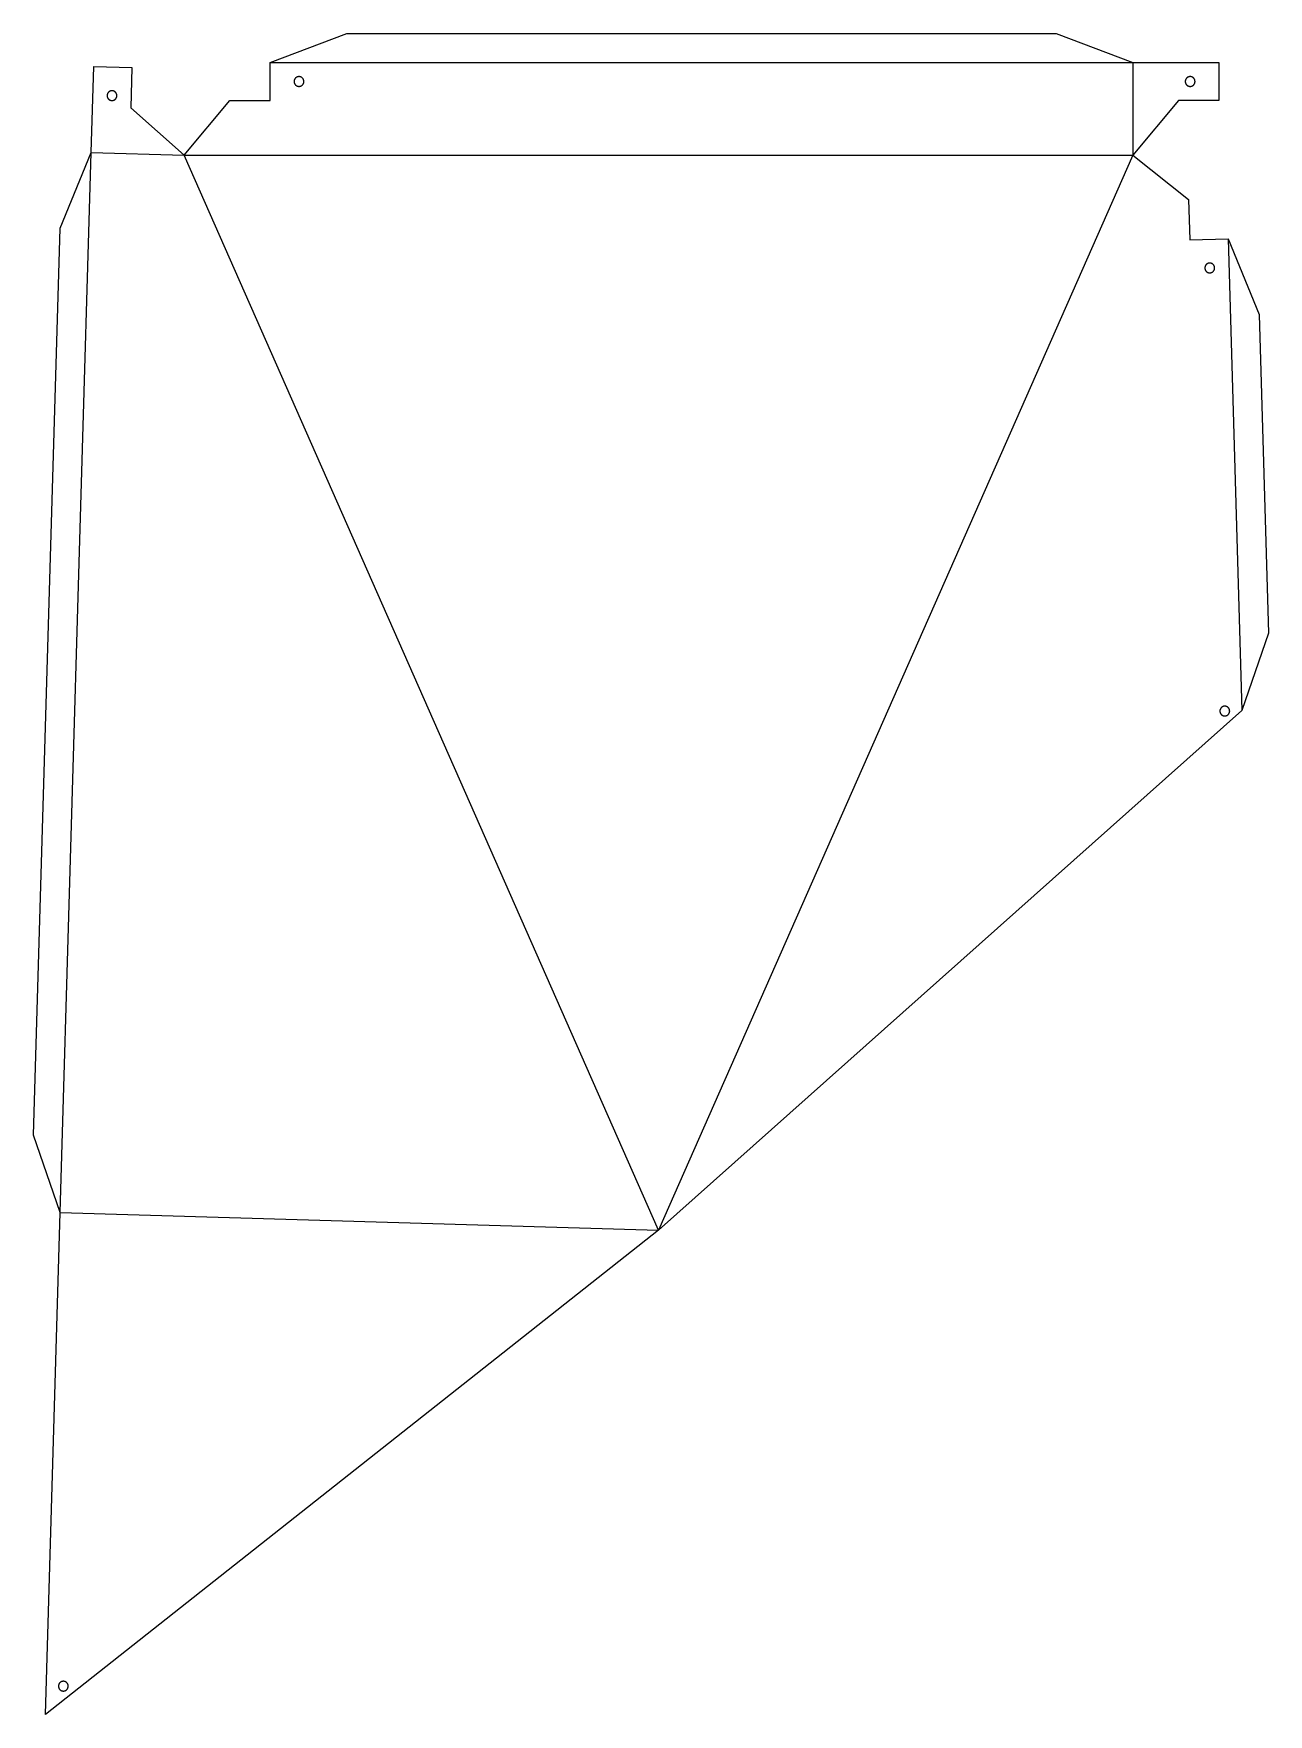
# Model space of a CAD drawing. Header units: millimetres. Extents: x -11260 to -5174, y 1000 to 2067.
# Drawn here: x -11260 to -10616, y 1005 to 1882 of the extents above; entities that cross this region are included whole.
import ezdxf

# ---------------------------------------------------------------- set-up
doc = ezdxf.new("R2010")
doc.units = ezdxf.units.MM
for name, color, linetype, true_color in [('Bohrloch', 140, 'Continuous', 0x2fdcfa), ('Kontur', 160, 'Continuous', 0x0026ff), ('V_Nut 135', 72, 'Continuous', 0x50db2a)]:
    doc.layers.add(name, color=color, linetype=linetype, true_color=true_color)

msp = doc.modelspace()

# ---------------------------------------------------------------- linework, layer by layer
at = {"layer": 'Bohrloch'}
for points in [[(-11216.96, 1849.72), (-11216.97, 1849.81), (-11216.97, 1849.9), (-11216.98, 1849.99), (-11216.99, 1850.08), (-11217, 1850.16), (-11217.02, 1850.25), (-11217.04, 1850.34), (-11217.06, 1850.42), (-11217.09, 1850.51), (-11217.12, 1850.59), (-11217.15, 1850.67), (-11217.18, 1850.75), (-11217.22, 1850.84), (-11217.26, 1850.91), (-11217.3, 1850.99), (-11217.35, 1851.07), (-11217.4, 1851.14), (-11217.45, 1851.21), (-11217.5, 1851.29), (-11217.56, 1851.35), (-11217.61, 1851.42), (-11217.67, 1851.49), (-11217.74, 1851.55), (-11217.8, 1851.61), (-11217.87, 1851.67), (-11217.93, 1851.72), (-11218.01, 1851.78), (-11218.08, 1851.83), (-11218.15, 1851.88), (-11218.23, 1851.92), (-11218.3, 1851.97), (-11218.38, 1852.01), (-11218.46, 1852.05), (-11218.54, 1852.08), (-11218.63, 1852.11), (-11218.71, 1852.14), (-11218.79, 1852.17), (-11218.88, 1852.19), (-11218.97, 1852.21), (-11219.05, 1852.23), (-11219.14, 1852.25), (-11219.23, 1852.26), (-11219.32, 1852.27), (-11219.4, 1852.27), (-11219.49, 1852.27), (-11219.58, 1852.27), (-11219.67, 1852.27), (-11219.76, 1852.26), (-11219.85, 1852.25), (-11219.93, 1852.24), (-11220.02, 1852.22), (-11220.11, 1852.2), (-11220.19, 1852.18), (-11220.28, 1852.16), (-11220.36, 1852.13), (-11220.44, 1852.1), (-11220.53, 1852.06), (-11220.61, 1852.03), (-11220.69, 1851.99), (-11220.76, 1851.95), (-11220.84, 1851.9), (-11220.92, 1851.85), (-11220.99, 1851.8), (-11221.06, 1851.75), (-11221.13, 1851.7), (-11221.2, 1851.64), (-11221.26, 1851.58), (-11221.33, 1851.52), (-11221.39, 1851.45), (-11221.45, 1851.39), (-11221.5, 1851.32), (-11221.56, 1851.25), (-11221.61, 1851.18), (-11221.66, 1851.11), (-11221.7, 1851.03), (-11221.75, 1850.95), (-11221.79, 1850.87), (-11221.83, 1850.8), (-11221.86, 1850.71), (-11221.9, 1850.63), (-11221.93, 1850.55), (-11221.95, 1850.46), (-11221.98, 1850.38), (-11222, 1850.29), (-11222.02, 1850.21), (-11222.03, 1850.12), (-11222.05, 1850.03), (-11222.06, 1849.94), (-11222.06, 1849.86), (-11222.06, 1849.77), (-11222.06, 1849.68), (-11222.06, 1849.59), (-11222.06, 1849.5), (-11222.05, 1849.41), (-11222.03, 1849.33), (-11222.02, 1849.24), (-11222, 1849.15), (-11221.98, 1849.07), (-11221.95, 1848.98), (-11221.93, 1848.9), (-11221.9, 1848.81), (-11221.86, 1848.73), (-11221.83, 1848.65), (-11221.79, 1848.57), (-11221.75, 1848.49), (-11221.7, 1848.42), (-11221.66, 1848.34), (-11221.61, 1848.27), (-11221.56, 1848.2), (-11221.5, 1848.13), (-11221.45, 1848.06), (-11221.39, 1847.99), (-11221.33, 1847.93), (-11221.26, 1847.87), (-11221.2, 1847.81), (-11221.13, 1847.75), (-11221.06, 1847.69), (-11220.99, 1847.64), (-11220.92, 1847.59), (-11220.84, 1847.54), (-11220.76, 1847.5), (-11220.69, 1847.46), (-11220.61, 1847.42), (-11220.53, 1847.38), (-11220.44, 1847.35), (-11220.36, 1847.32), (-11220.28, 1847.29), (-11220.19, 1847.26), (-11220.11, 1847.24), (-11220.02, 1847.22), (-11219.93, 1847.21), (-11219.85, 1847.19), (-11219.76, 1847.18), (-11219.67, 1847.18), (-11219.58, 1847.17), (-11219.49, 1847.17), (-11219.4, 1847.18), (-11219.32, 1847.18), (-11219.23, 1847.19), (-11219.14, 1847.2), (-11219.05, 1847.22), (-11218.97, 1847.23), (-11218.88, 1847.25), (-11218.79, 1847.28), (-11218.71, 1847.3), (-11218.63, 1847.33), (-11218.54, 1847.37), (-11218.46, 1847.4), (-11218.38, 1847.44), (-11218.3, 1847.48), (-11218.23, 1847.52), (-11218.15, 1847.57), (-11218.08, 1847.62), (-11218.01, 1847.67), (-11217.93, 1847.72), (-11217.87, 1847.78), (-11217.8, 1847.84), (-11217.74, 1847.9), (-11217.67, 1847.96), (-11217.61, 1848.02), (-11217.56, 1848.09), (-11217.5, 1848.16), (-11217.45, 1848.23), (-11217.4, 1848.3), (-11217.35, 1848.38), (-11217.3, 1848.45), (-11217.26, 1848.53), (-11217.22, 1848.61), (-11217.18, 1848.69), (-11217.15, 1848.77), (-11217.12, 1848.86), (-11217.09, 1848.94), (-11217.06, 1849.02), (-11217.04, 1849.11), (-11217.02, 1849.2), (-11217, 1849.28), (-11216.99, 1849.37), (-11216.98, 1849.46), (-11216.97, 1849.55), (-11216.97, 1849.63)], [(-11119.36, 1857.11), (-11119.36, 1857.2), (-11119.37, 1857.29), (-11119.37, 1857.37), (-11119.38, 1857.46), (-11119.4, 1857.55), (-11119.42, 1857.64), (-11119.44, 1857.72), (-11119.46, 1857.81), (-11119.48, 1857.89), (-11119.51, 1857.98), (-11119.54, 1858.06), (-11119.58, 1858.14), (-11119.62, 1858.22), (-11119.66, 1858.3), (-11119.7, 1858.38), (-11119.74, 1858.45), (-11119.79, 1858.53), (-11119.84, 1858.6), (-11119.9, 1858.67), (-11119.95, 1858.74), (-11120.01, 1858.81), (-11120.07, 1858.87), (-11120.13, 1858.93), (-11120.2, 1859), (-11120.26, 1859.05), (-11120.33, 1859.11), (-11120.4, 1859.16), (-11120.47, 1859.21), (-11120.55, 1859.26), (-11120.62, 1859.31), (-11120.7, 1859.35), (-11120.78, 1859.39), (-11120.86, 1859.43), (-11120.94, 1859.47), (-11121.02, 1859.5), (-11121.11, 1859.53), (-11121.19, 1859.55), (-11121.28, 1859.58), (-11121.36, 1859.6), (-11121.45, 1859.62), (-11121.54, 1859.63), (-11121.62, 1859.64), (-11121.71, 1859.65), (-11121.8, 1859.66), (-11121.89, 1859.66), (-11121.98, 1859.66), (-11122.07, 1859.65), (-11122.15, 1859.65), (-11122.24, 1859.64), (-11122.33, 1859.62), (-11122.42, 1859.61), (-11122.5, 1859.59), (-11122.59, 1859.57), (-11122.67, 1859.54), (-11122.76, 1859.51), (-11122.84, 1859.48), (-11122.92, 1859.45), (-11123, 1859.41), (-11123.08, 1859.37), (-11123.16, 1859.33), (-11123.24, 1859.29), (-11123.31, 1859.24), (-11123.38, 1859.19), (-11123.46, 1859.14), (-11123.52, 1859.08), (-11123.59, 1859.02), (-11123.66, 1858.97), (-11123.72, 1858.9), (-11123.78, 1858.84), (-11123.84, 1858.77), (-11123.9, 1858.71), (-11123.95, 1858.64), (-11124, 1858.56), (-11124.05, 1858.49), (-11124.1, 1858.41), (-11124.14, 1858.34), (-11124.19, 1858.26), (-11124.22, 1858.18), (-11124.26, 1858.1), (-11124.29, 1858.02), (-11124.32, 1857.93), (-11124.35, 1857.85), (-11124.37, 1857.76), (-11124.4, 1857.68), (-11124.41, 1857.59), (-11124.43, 1857.5), (-11124.44, 1857.42), (-11124.45, 1857.33), (-11124.46, 1857.24), (-11124.46, 1857.15), (-11124.46, 1857.06), (-11124.46, 1856.98), (-11124.45, 1856.89), (-11124.44, 1856.8), (-11124.43, 1856.71), (-11124.41, 1856.62), (-11124.4, 1856.54), (-11124.37, 1856.45), (-11124.35, 1856.37), (-11124.32, 1856.28), (-11124.29, 1856.2), (-11124.26, 1856.12), (-11124.22, 1856.04), (-11124.19, 1855.96), (-11124.14, 1855.88), (-11124.1, 1855.8), (-11124.05, 1855.73), (-11124, 1855.65), (-11123.95, 1855.58), (-11123.9, 1855.51), (-11123.84, 1855.44), (-11123.78, 1855.38), (-11123.72, 1855.31), (-11123.66, 1855.25), (-11123.59, 1855.19), (-11123.52, 1855.13), (-11123.46, 1855.08), (-11123.38, 1855.03), (-11123.31, 1854.98), (-11123.24, 1854.93), (-11123.16, 1854.89), (-11123.08, 1854.84), (-11123, 1854.8), (-11122.92, 1854.77), (-11122.84, 1854.73), (-11122.76, 1854.7), (-11122.67, 1854.67), (-11122.59, 1854.65), (-11122.5, 1854.63), (-11122.42, 1854.61), (-11122.33, 1854.59), (-11122.24, 1854.58), (-11122.15, 1854.57), (-11122.07, 1854.56), (-11121.98, 1854.56), (-11121.89, 1854.56), (-11121.8, 1854.56), (-11121.71, 1854.57), (-11121.62, 1854.57), (-11121.54, 1854.59), (-11121.45, 1854.6), (-11121.36, 1854.62), (-11121.28, 1854.64), (-11121.19, 1854.66), (-11121.11, 1854.69), (-11121.02, 1854.72), (-11120.94, 1854.75), (-11120.86, 1854.79), (-11120.78, 1854.82), (-11120.7, 1854.86), (-11120.62, 1854.91), (-11120.55, 1854.95), (-11120.47, 1855), (-11120.4, 1855.05), (-11120.33, 1855.11), (-11120.26, 1855.16), (-11120.2, 1855.22), (-11120.13, 1855.28), (-11120.07, 1855.34), (-11120.01, 1855.41), (-11119.95, 1855.48), (-11119.9, 1855.55), (-11119.84, 1855.62), (-11119.79, 1855.69), (-11119.74, 1855.76), (-11119.7, 1855.84), (-11119.66, 1855.92), (-11119.62, 1856), (-11119.58, 1856.08), (-11119.54, 1856.16), (-11119.51, 1856.24), (-11119.48, 1856.32), (-11119.46, 1856.41), (-11119.44, 1856.49), (-11119.42, 1856.58), (-11119.4, 1856.67), (-11119.38, 1856.76), (-11119.37, 1856.84), (-11119.37, 1856.93), (-11119.36, 1857.02)], [(-10654.21, 1857.11), (-10654.22, 1857.2), (-10654.22, 1857.29), (-10654.23, 1857.37), (-10654.24, 1857.46), (-10654.25, 1857.55), (-10654.27, 1857.64), (-10654.29, 1857.72), (-10654.31, 1857.81), (-10654.34, 1857.89), (-10654.37, 1857.98), (-10654.4, 1858.06), (-10654.43, 1858.14), (-10654.47, 1858.22), (-10654.51, 1858.3), (-10654.55, 1858.38), (-10654.6, 1858.45), (-10654.65, 1858.53), (-10654.7, 1858.6), (-10654.75, 1858.67), (-10654.8, 1858.74), (-10654.86, 1858.81), (-10654.92, 1858.87), (-10654.98, 1858.93), (-10655.05, 1859), (-10655.12, 1859.05), (-10655.18, 1859.11), (-10655.25, 1859.16), (-10655.33, 1859.21), (-10655.4, 1859.26), (-10655.48, 1859.31), (-10655.55, 1859.35), (-10655.63, 1859.39), (-10655.71, 1859.43), (-10655.79, 1859.47), (-10655.88, 1859.5), (-10655.96, 1859.53), (-10656.04, 1859.55), (-10656.13, 1859.58), (-10656.22, 1859.6), (-10656.3, 1859.62), (-10656.39, 1859.63), (-10656.48, 1859.64), (-10656.57, 1859.65), (-10656.65, 1859.66), (-10656.74, 1859.66), (-10656.83, 1859.66), (-10656.92, 1859.65), (-10657.01, 1859.65), (-10657.1, 1859.64), (-10657.18, 1859.62), (-10657.27, 1859.61), (-10657.36, 1859.59), (-10657.44, 1859.57), (-10657.53, 1859.54), (-10657.61, 1859.51), (-10657.69, 1859.48), (-10657.78, 1859.45), (-10657.86, 1859.41), (-10657.94, 1859.37), (-10658.01, 1859.33), (-10658.09, 1859.29), (-10658.16, 1859.24), (-10658.24, 1859.19), (-10658.31, 1859.14), (-10658.38, 1859.08), (-10658.45, 1859.02), (-10658.51, 1858.97), (-10658.58, 1858.9), (-10658.64, 1858.84), (-10658.7, 1858.77), (-10658.75, 1858.71), (-10658.81, 1858.64), (-10658.86, 1858.56), (-10658.91, 1858.49), (-10658.95, 1858.41), (-10659, 1858.34), (-10659.04, 1858.26), (-10659.08, 1858.18), (-10659.11, 1858.1), (-10659.15, 1858.02), (-10659.18, 1857.93), (-10659.2, 1857.85), (-10659.23, 1857.76), (-10659.25, 1857.68), (-10659.27, 1857.59), (-10659.28, 1857.5), (-10659.3, 1857.42), (-10659.3, 1857.33), (-10659.31, 1857.24), (-10659.31, 1857.15), (-10659.31, 1857.06), (-10659.31, 1856.98), (-10659.3, 1856.89), (-10659.3, 1856.8), (-10659.28, 1856.71), (-10659.27, 1856.62), (-10659.25, 1856.54), (-10659.23, 1856.45), (-10659.2, 1856.37), (-10659.18, 1856.28), (-10659.15, 1856.2), (-10659.11, 1856.12), (-10659.08, 1856.04), (-10659.04, 1855.96), (-10659, 1855.88), (-10658.95, 1855.8), (-10658.91, 1855.73), (-10658.86, 1855.65), (-10658.81, 1855.58), (-10658.75, 1855.51), (-10658.7, 1855.44), (-10658.64, 1855.38), (-10658.58, 1855.31), (-10658.51, 1855.25), (-10658.45, 1855.19), (-10658.38, 1855.13), (-10658.31, 1855.08), (-10658.24, 1855.03), (-10658.16, 1854.98), (-10658.09, 1854.93), (-10658.01, 1854.89), (-10657.94, 1854.84), (-10657.86, 1854.8), (-10657.78, 1854.77), (-10657.69, 1854.73), (-10657.61, 1854.7), (-10657.53, 1854.67), (-10657.44, 1854.65), (-10657.36, 1854.63), (-10657.27, 1854.61), (-10657.18, 1854.59), (-10657.1, 1854.58), (-10657.01, 1854.57), (-10656.92, 1854.56), (-10656.83, 1854.56), (-10656.74, 1854.56), (-10656.65, 1854.56), (-10656.57, 1854.57), (-10656.48, 1854.57), (-10656.39, 1854.59), (-10656.3, 1854.6), (-10656.22, 1854.62), (-10656.13, 1854.64), (-10656.04, 1854.66), (-10655.96, 1854.69), (-10655.88, 1854.72), (-10655.79, 1854.75), (-10655.71, 1854.79), (-10655.63, 1854.82), (-10655.55, 1854.86), (-10655.48, 1854.91), (-10655.4, 1854.95), (-10655.33, 1855), (-10655.25, 1855.05), (-10655.18, 1855.11), (-10655.12, 1855.16), (-10655.05, 1855.22), (-10654.98, 1855.28), (-10654.92, 1855.34), (-10654.86, 1855.41), (-10654.8, 1855.48), (-10654.75, 1855.55), (-10654.7, 1855.62), (-10654.65, 1855.69), (-10654.6, 1855.76), (-10654.55, 1855.84), (-10654.51, 1855.92), (-10654.47, 1856), (-10654.43, 1856.08), (-10654.4, 1856.16), (-10654.37, 1856.24), (-10654.34, 1856.32), (-10654.31, 1856.41), (-10654.29, 1856.49), (-10654.27, 1856.58), (-10654.25, 1856.67), (-10654.24, 1856.76), (-10654.23, 1856.84), (-10654.22, 1856.93), (-10654.22, 1857.02)], [(-10643.97, 1759.76), (-10643.97, 1759.85), (-10643.98, 1759.94), (-10643.99, 1760.03), (-10644, 1760.11), (-10644.01, 1760.2), (-10644.03, 1760.29), (-10644.05, 1760.38), (-10644.07, 1760.46), (-10644.1, 1760.55), (-10644.13, 1760.63), (-10644.16, 1760.71), (-10644.19, 1760.79), (-10644.23, 1760.87), (-10644.27, 1760.95), (-10644.31, 1761.03), (-10644.36, 1761.11), (-10644.4, 1761.18), (-10644.45, 1761.25), (-10644.51, 1761.32), (-10644.56, 1761.39), (-10644.62, 1761.46), (-10644.68, 1761.53), (-10644.74, 1761.59), (-10644.81, 1761.65), (-10644.87, 1761.71), (-10644.94, 1761.76), (-10645.01, 1761.82), (-10645.09, 1761.87), (-10645.16, 1761.92), (-10645.24, 1761.96), (-10645.31, 1762.01), (-10645.39, 1762.05), (-10645.47, 1762.08), (-10645.55, 1762.12), (-10645.63, 1762.15), (-10645.72, 1762.18), (-10645.8, 1762.21), (-10645.89, 1762.23), (-10645.97, 1762.25), (-10646.06, 1762.27), (-10646.15, 1762.28), (-10646.24, 1762.3), (-10646.32, 1762.3), (-10646.41, 1762.31), (-10646.5, 1762.31), (-10646.59, 1762.31), (-10646.68, 1762.31), (-10646.77, 1762.3), (-10646.85, 1762.29), (-10646.94, 1762.28), (-10647.03, 1762.26), (-10647.12, 1762.24), (-10647.2, 1762.22), (-10647.29, 1762.2), (-10647.37, 1762.17), (-10647.45, 1762.14), (-10647.53, 1762.1), (-10647.62, 1762.07), (-10647.69, 1762.03), (-10647.77, 1761.98), (-10647.85, 1761.94), (-10647.92, 1761.89), (-10648, 1761.84), (-10648.07, 1761.79), (-10648.14, 1761.74), (-10648.21, 1761.68), (-10648.27, 1761.62), (-10648.33, 1761.56), (-10648.4, 1761.49), (-10648.45, 1761.43), (-10648.51, 1761.36), (-10648.57, 1761.29), (-10648.62, 1761.22), (-10648.67, 1761.14), (-10648.71, 1761.07), (-10648.76, 1760.99), (-10648.8, 1760.91), (-10648.84, 1760.83), (-10648.87, 1760.75), (-10648.91, 1760.67), (-10648.94, 1760.59), (-10648.96, 1760.5), (-10648.99, 1760.42), (-10649.01, 1760.33), (-10649.03, 1760.25), (-10649.04, 1760.16), (-10649.05, 1760.07), (-10649.06, 1759.98), (-10649.07, 1759.89), (-10649.07, 1759.81), (-10649.07, 1759.72), (-10649.07, 1759.63), (-10649.06, 1759.54), (-10649.05, 1759.45), (-10649.04, 1759.37), (-10649.03, 1759.28), (-10649.01, 1759.19), (-10648.99, 1759.11), (-10648.96, 1759.02), (-10648.94, 1758.94), (-10648.91, 1758.85), (-10648.87, 1758.77), (-10648.84, 1758.69), (-10648.8, 1758.61), (-10648.76, 1758.53), (-10648.71, 1758.46), (-10648.67, 1758.38), (-10648.62, 1758.31), (-10648.57, 1758.23), (-10648.51, 1758.16), (-10648.45, 1758.1), (-10648.4, 1758.03), (-10648.33, 1757.97), (-10648.27, 1757.9), (-10648.21, 1757.85), (-10648.14, 1757.79), (-10648.07, 1757.73), (-10648, 1757.68), (-10647.92, 1757.63), (-10647.85, 1757.58), (-10647.77, 1757.54), (-10647.69, 1757.5), (-10647.62, 1757.46), (-10647.53, 1757.42), (-10647.45, 1757.39), (-10647.37, 1757.36), (-10647.29, 1757.33), (-10647.2, 1757.3), (-10647.12, 1757.28), (-10647.03, 1757.26), (-10646.94, 1757.25), (-10646.85, 1757.23), (-10646.77, 1757.22), (-10646.68, 1757.22), (-10646.59, 1757.21), (-10646.5, 1757.21), (-10646.41, 1757.21), (-10646.32, 1757.22), (-10646.24, 1757.23), (-10646.15, 1757.24), (-10646.06, 1757.25), (-10645.97, 1757.27), (-10645.89, 1757.29), (-10645.8, 1757.32), (-10645.72, 1757.34), (-10645.63, 1757.37), (-10645.55, 1757.4), (-10645.47, 1757.44), (-10645.39, 1757.48), (-10645.31, 1757.52), (-10645.24, 1757.56), (-10645.16, 1757.61), (-10645.09, 1757.66), (-10645.01, 1757.71), (-10644.94, 1757.76), (-10644.87, 1757.82), (-10644.81, 1757.87), (-10644.74, 1757.94), (-10644.68, 1758), (-10644.62, 1758.06), (-10644.56, 1758.13), (-10644.51, 1758.2), (-10644.45, 1758.27), (-10644.4, 1758.34), (-10644.36, 1758.42), (-10644.31, 1758.49), (-10644.27, 1758.57), (-10644.23, 1758.65), (-10644.19, 1758.73), (-10644.16, 1758.81), (-10644.13, 1758.89), (-10644.1, 1758.98), (-10644.07, 1759.06), (-10644.05, 1759.15), (-10644.03, 1759.23), (-10644.01, 1759.32), (-10644, 1759.41), (-10643.99, 1759.5), (-10643.98, 1759.58), (-10643.97, 1759.67)], [(-10636.13, 1528.44), (-10636.13, 1528.53), (-10636.14, 1528.62), (-10636.14, 1528.71), (-10636.16, 1528.79), (-10636.17, 1528.88), (-10636.19, 1528.97), (-10636.21, 1529.05), (-10636.23, 1529.14), (-10636.25, 1529.22), (-10636.28, 1529.31), (-10636.31, 1529.39), (-10636.35, 1529.47), (-10636.39, 1529.55), (-10636.43, 1529.63), (-10636.47, 1529.71), (-10636.51, 1529.79), (-10636.56, 1529.86), (-10636.61, 1529.93), (-10636.67, 1530), (-10636.72, 1530.07), (-10636.78, 1530.14), (-10636.84, 1530.2), (-10636.9, 1530.27), (-10636.97, 1530.33), (-10637.03, 1530.39), (-10637.1, 1530.44), (-10637.17, 1530.5), (-10637.24, 1530.55), (-10637.32, 1530.6), (-10637.39, 1530.64), (-10637.47, 1530.69), (-10637.55, 1530.73), (-10637.63, 1530.76), (-10637.71, 1530.8), (-10637.79, 1530.83), (-10637.88, 1530.86), (-10637.96, 1530.89), (-10638.05, 1530.91), (-10638.13, 1530.93), (-10638.22, 1530.95), (-10638.31, 1530.96), (-10638.39, 1530.97), (-10638.48, 1530.98), (-10638.57, 1530.99), (-10638.66, 1530.99), (-10638.75, 1530.99), (-10638.84, 1530.99), (-10638.92, 1530.98), (-10639.01, 1530.97), (-10639.1, 1530.96), (-10639.19, 1530.94), (-10639.27, 1530.92), (-10639.36, 1530.9), (-10639.44, 1530.87), (-10639.53, 1530.85), (-10639.61, 1530.82), (-10639.69, 1530.78), (-10639.77, 1530.75), (-10639.85, 1530.71), (-10639.93, 1530.66), (-10640.01, 1530.62), (-10640.08, 1530.57), (-10640.15, 1530.52), (-10640.23, 1530.47), (-10640.3, 1530.41), (-10640.36, 1530.36), (-10640.43, 1530.3), (-10640.49, 1530.24), (-10640.55, 1530.17), (-10640.61, 1530.11), (-10640.67, 1530.04), (-10640.72, 1529.97), (-10640.77, 1529.9), (-10640.82, 1529.82), (-10640.87, 1529.75), (-10640.91, 1529.67), (-10640.96, 1529.59), (-10640.99, 1529.51), (-10641.03, 1529.43), (-10641.06, 1529.35), (-10641.09, 1529.27), (-10641.12, 1529.18), (-10641.14, 1529.1), (-10641.17, 1529.01), (-10641.18, 1528.93), (-10641.2, 1528.84), (-10641.21, 1528.75), (-10641.22, 1528.66), (-10641.23, 1528.57), (-10641.23, 1528.49), (-10641.23, 1528.4), (-10641.23, 1528.31), (-10641.22, 1528.22), (-10641.21, 1528.13), (-10641.2, 1528.04), (-10641.18, 1527.96), (-10641.17, 1527.87), (-10641.14, 1527.78), (-10641.12, 1527.7), (-10641.09, 1527.62), (-10641.06, 1527.53), (-10641.03, 1527.45), (-10640.99, 1527.37), (-10640.96, 1527.29), (-10640.91, 1527.21), (-10640.87, 1527.13), (-10640.82, 1527.06), (-10640.77, 1526.99), (-10640.72, 1526.91), (-10640.67, 1526.84), (-10640.61, 1526.78), (-10640.55, 1526.71), (-10640.49, 1526.65), (-10640.43, 1526.58), (-10640.36, 1526.52), (-10640.3, 1526.47), (-10640.23, 1526.41), (-10640.15, 1526.36), (-10640.08, 1526.31), (-10640.01, 1526.26), (-10639.93, 1526.22), (-10639.85, 1526.18), (-10639.77, 1526.14), (-10639.69, 1526.1), (-10639.61, 1526.07), (-10639.53, 1526.04), (-10639.44, 1526.01), (-10639.36, 1525.98), (-10639.27, 1525.96), (-10639.19, 1525.94), (-10639.1, 1525.93), (-10639.01, 1525.91), (-10638.92, 1525.9), (-10638.84, 1525.9), (-10638.75, 1525.89), (-10638.66, 1525.89), (-10638.57, 1525.89), (-10638.48, 1525.9), (-10638.39, 1525.91), (-10638.31, 1525.92), (-10638.22, 1525.93), (-10638.13, 1525.95), (-10638.05, 1525.97), (-10637.96, 1526), (-10637.88, 1526.02), (-10637.79, 1526.05), (-10637.71, 1526.08), (-10637.63, 1526.12), (-10637.55, 1526.16), (-10637.47, 1526.2), (-10637.39, 1526.24), (-10637.32, 1526.29), (-10637.24, 1526.33), (-10637.17, 1526.39), (-10637.1, 1526.44), (-10637.03, 1526.5), (-10636.97, 1526.55), (-10636.9, 1526.61), (-10636.84, 1526.68), (-10636.78, 1526.74), (-10636.72, 1526.81), (-10636.67, 1526.88), (-10636.61, 1526.95), (-10636.56, 1527.02), (-10636.51, 1527.1), (-10636.47, 1527.17), (-10636.43, 1527.25), (-10636.39, 1527.33), (-10636.35, 1527.41), (-10636.31, 1527.49), (-10636.28, 1527.57), (-10636.25, 1527.66), (-10636.23, 1527.74), (-10636.21, 1527.83), (-10636.19, 1527.91), (-10636.17, 1528), (-10636.16, 1528.09), (-10636.14, 1528.18), (-10636.14, 1528.26), (-10636.13, 1528.35)], [(-11242.36, 1019.38), (-11242.37, 1019.47), (-11242.37, 1019.56), (-11242.38, 1019.65), (-11242.39, 1019.74), (-11242.4, 1019.82), (-11242.42, 1019.91), (-11242.44, 1020), (-11242.46, 1020.08), (-11242.49, 1020.17), (-11242.52, 1020.25), (-11242.55, 1020.33), (-11242.58, 1020.41), (-11242.62, 1020.49), (-11242.66, 1020.57), (-11242.7, 1020.65), (-11242.75, 1020.73), (-11242.8, 1020.8), (-11242.85, 1020.87), (-11242.9, 1020.94), (-11242.95, 1021.01), (-11243.01, 1021.08), (-11243.07, 1021.15), (-11243.13, 1021.21), (-11243.2, 1021.27), (-11243.27, 1021.33), (-11243.33, 1021.38), (-11243.4, 1021.44), (-11243.48, 1021.49), (-11243.55, 1021.54), (-11243.63, 1021.58), (-11243.7, 1021.63), (-11243.78, 1021.67), (-11243.86, 1021.71), (-11243.94, 1021.74), (-11244.03, 1021.77), (-11244.11, 1021.8), (-11244.19, 1021.83), (-11244.28, 1021.85), (-11244.37, 1021.87), (-11244.45, 1021.89), (-11244.54, 1021.9), (-11244.63, 1021.92), (-11244.72, 1021.92), (-11244.8, 1021.93), (-11244.89, 1021.93), (-11244.98, 1021.93), (-11245.07, 1021.93), (-11245.16, 1021.92), (-11245.25, 1021.91), (-11245.33, 1021.9), (-11245.42, 1021.88), (-11245.51, 1021.86), (-11245.59, 1021.84), (-11245.68, 1021.82), (-11245.76, 1021.79), (-11245.84, 1021.76), (-11245.93, 1021.72), (-11246.01, 1021.69), (-11246.09, 1021.65), (-11246.16, 1021.61), (-11246.24, 1021.56), (-11246.31, 1021.51), (-11246.39, 1021.46), (-11246.46, 1021.41), (-11246.53, 1021.36), (-11246.6, 1021.3), (-11246.66, 1021.24), (-11246.73, 1021.18), (-11246.79, 1021.11), (-11246.85, 1021.05), (-11246.9, 1020.98), (-11246.96, 1020.91), (-11247.01, 1020.84), (-11247.06, 1020.76), (-11247.1, 1020.69), (-11247.15, 1020.61), (-11247.19, 1020.53), (-11247.23, 1020.45), (-11247.26, 1020.37), (-11247.3, 1020.29), (-11247.33, 1020.21), (-11247.35, 1020.12), (-11247.38, 1020.04), (-11247.4, 1019.95), (-11247.42, 1019.87), (-11247.43, 1019.78), (-11247.45, 1019.69), (-11247.45, 1019.6), (-11247.46, 1019.51), (-11247.46, 1019.43), (-11247.46, 1019.34), (-11247.46, 1019.25), (-11247.45, 1019.16), (-11247.45, 1019.07), (-11247.43, 1018.99), (-11247.42, 1018.9), (-11247.4, 1018.81), (-11247.38, 1018.73), (-11247.35, 1018.64), (-11247.33, 1018.56), (-11247.3, 1018.47), (-11247.26, 1018.39), (-11247.23, 1018.31), (-11247.19, 1018.23), (-11247.15, 1018.15), (-11247.1, 1018.08), (-11247.06, 1018), (-11247.01, 1017.93), (-11246.96, 1017.85), (-11246.9, 1017.78), (-11246.85, 1017.72), (-11246.79, 1017.65), (-11246.73, 1017.59), (-11246.66, 1017.53), (-11246.6, 1017.47), (-11246.53, 1017.41), (-11246.46, 1017.35), (-11246.39, 1017.3), (-11246.31, 1017.25), (-11246.24, 1017.2), (-11246.16, 1017.16), (-11246.09, 1017.12), (-11246.01, 1017.08), (-11245.93, 1017.04), (-11245.84, 1017.01), (-11245.76, 1016.98), (-11245.68, 1016.95), (-11245.59, 1016.92), (-11245.51, 1016.9), (-11245.42, 1016.88), (-11245.33, 1016.87), (-11245.25, 1016.85), (-11245.16, 1016.84), (-11245.07, 1016.84), (-11244.98, 1016.83), (-11244.89, 1016.83), (-11244.8, 1016.83), (-11244.72, 1016.84), (-11244.63, 1016.85), (-11244.54, 1016.86), (-11244.45, 1016.87), (-11244.37, 1016.89), (-11244.28, 1016.91), (-11244.19, 1016.94), (-11244.11, 1016.96), (-11244.03, 1016.99), (-11243.94, 1017.02), (-11243.86, 1017.06), (-11243.78, 1017.1), (-11243.7, 1017.14), (-11243.63, 1017.18), (-11243.55, 1017.23), (-11243.48, 1017.28), (-11243.4, 1017.33), (-11243.33, 1017.38), (-11243.27, 1017.44), (-11243.2, 1017.5), (-11243.13, 1017.56), (-11243.07, 1017.62), (-11243.01, 1017.68), (-11242.95, 1017.75), (-11242.9, 1017.82), (-11242.85, 1017.89), (-11242.8, 1017.96), (-11242.75, 1018.04), (-11242.7, 1018.11), (-11242.66, 1018.19), (-11242.62, 1018.27), (-11242.58, 1018.35), (-11242.55, 1018.43), (-11242.52, 1018.51), (-11242.49, 1018.6), (-11242.46, 1018.68), (-11242.44, 1018.77), (-11242.42, 1018.85), (-11242.4, 1018.94), (-11242.39, 1019.03), (-11242.38, 1019.12), (-11242.37, 1019.21), (-11242.37, 1019.29)]]:
    msp.add_lwpolyline(points, close=True, dxfattribs=at)
at = {"layer": 'Kontur'}
msp.add_lwpolyline([(-11181.91, 1818.61), (-11158, 1847.11), (-11136.91, 1847.11), (-11136.91, 1867.11), (-11096.91, 1882.11), (-10726.76, 1882.11), (-10686.76, 1867.11), (-10641.76, 1867.11), (-10641.76, 1847.11), (-10662.85, 1847.11), (-10686.76, 1818.61), (-10657.58, 1795.54), (-10656.96, 1774.46), (-10636.97, 1775.05), (-10620.8, 1735.5), (-10615.92, 1569.13), (-10629.75, 1528.7), (-10934.34, 1257.52), (-11254.29, 1004.65), (-11246.61, 1266.68), (-11260.43, 1307.1), (-11246.55, 1780.49), (-11230.39, 1820.03), (-11229.07, 1865.01), (-11209.08, 1864.42), (-11209.7, 1843.35)], close=True, dxfattribs=at)
at = {"layer": 'V_Nut 135'}
for points in [[(-11136.91, 1867.11), (-10686.76, 1867.11)], [(-10686.76, 1867.11), (-10686.76, 1818.61)], [(-11246.61, 1266.68), (-11230.39, 1820.03)], [(-11230.39, 1820.03), (-11181.91, 1818.61)], [(-10934.34, 1257.52), (-11181.91, 1818.61)], [(-11181.91, 1818.61), (-10686.76, 1818.61)], [(-10686.76, 1818.61), (-10934.34, 1257.52)], [(-10636.97, 1775.05), (-10629.75, 1528.7)], [(-11246.61, 1266.68), (-10934.34, 1257.52)]]:
    msp.add_lwpolyline(points, dxfattribs=at)

doc.saveas('drawing.dxf')
